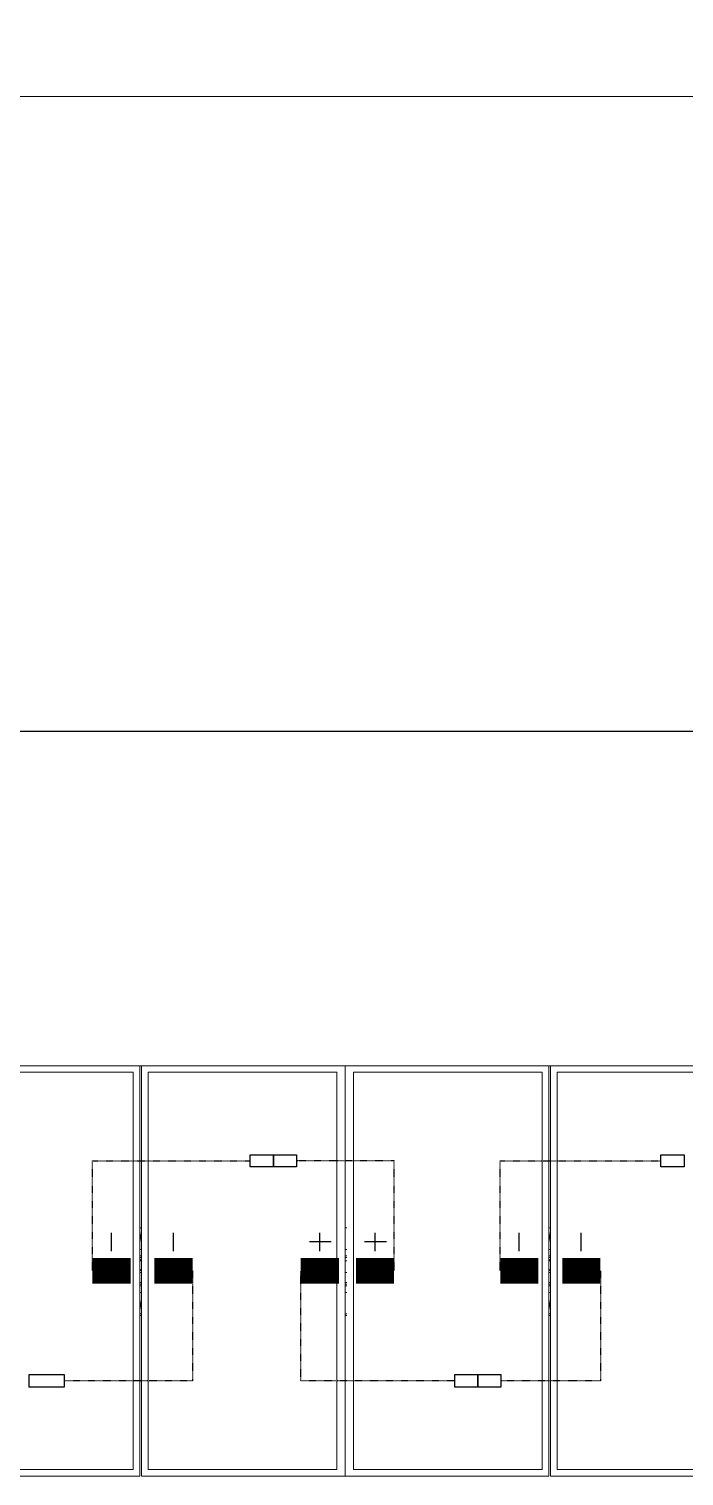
# Model space of a CAD drawing. Header units: feet. Extents: x -13743 to 68376, y -48 to 67763.
# Drawn here: x 2472.6 to 2600.8, y 2423.5 to 2706.7 of the extents above; entities that cross this region are included whole.
import ezdxf

# ---------------------------------------------------------------- set-up
doc = ezdxf.new("R2010")
doc.units = ezdxf.units.FT
doc.header["$MEASUREMENT"] = 0
doc.linetypes.add('HIDDEN', pattern=[0.375, 0.25, -0.125])
for name, color, linetype in [('E-HARN-COMP', 8, 'Continuous'), ('E-TRNK-CABL-NEG', 6, 'HIDDEN'), ('E-TRUNK-CABLE-POS', 6, 'HIDDEN'), ('G-ANNO-TEXT', 1, 'Continuous'), ('Polarity-Text', 7, 'Continuous')]:
    doc.layers.add(name, color=color, linetype=linetype)

# ---------------------------------------------------------------- blocks, each defined once
blk = doc.blocks.new('A$C47dfd34d')
at = {"lineweight": 5}
for points in [[(0.925, 0), (0.925, 0.4133), (2.1616, 0.4133)], [(1.5433, 0.235), (1.5449, 0.2467), (1.5449, 0.2433)], [(1.7499, 0.235), (1.7499, 0.2467), (1.7499, 0.2433)], [(1.9549, 0.235), (1.9566, 0.2467), (1.9566, 0.2433)], [(1.5433, 0.2283), (1.5449, 0.2283)], [(1.5449, 0.2217), (1.5433, 0.2217)], [(1.5433, 0.22), (1.5449, 0.22)], [(1.7499, 0.2283), (1.7516, 0.2283)], [(1.7499, 0.2217), (1.7516, 0.2217)], [(1.7499, 0.22), (1.7516, 0.22)], [(1.9549, 0.2283), (1.9566, 0.2283)], [(1.9566, 0.2217), (1.9549, 0.2217)], [(1.9549, 0.22), (1.9566, 0.22)], [(1.5449, 0.2167), (1.5433, 0.2167), (1.5449, 0.2183)], [(1.5433, 0.2067), (1.5449, 0.2083)], [(1.5449, 0.205), (1.5433, 0.205)], [(1.7499, 0.2183), (1.7499, 0.2167), (1.7516, 0.2167)], [(1.7499, 0.2067), (1.7499, 0.2083)], [(1.7499, 0.205), (1.7516, 0.205)], [(1.9566, 0.2167), (1.9549, 0.2167), (1.9566, 0.2183)], [(1.9549, 0.2067), (1.9566, 0.2083)], [(1.9566, 0.205), (1.9549, 0.205)], [(1.5433, 0.195), (1.5449, 0.195)], [(1.5449, 0.1933), (1.5433, 0.1933)], [(1.5433, 0.1917), (1.5449, 0.1917)], [(1.7499, 0.195), (1.7516, 0.195)], [(1.7499, 0.1933), (1.7516, 0.1933)], [(1.7499, 0.1917), (1.7516, 0.1917)], [(1.9549, 0.195), (1.9566, 0.195)], [(1.9566, 0.1933), (1.9549, 0.1933)], [(1.9549, 0.1917), (1.9566, 0.1917)], [(1.5449, 0.185), (1.5433, 0.185)], [(1.5449, 0.17), (1.5449, 0.1667), (1.5433, 0.1783)], [(1.7499, 0.185), (1.7516, 0.185)], [(1.7499, 0.17), (1.7499, 0.1667), (1.7499, 0.1783)], [(1.9566, 0.185), (1.9549, 0.185)], [(1.9566, 0.17), (1.9566, 0.1667), (1.9549, 0.1783)], [(1.5433, 0.1633), (1.5449, 0.1633)], [(1.5433, 0.1617), (1.5449, 0.1617)], [(1.5449, 0.1667), (1.5449, 0.1667)], [(1.7499, 0.1667), (1.7499, 0.1667)], [(1.7499, 0.1633), (1.7516, 0.1633)], [(1.7499, 0.1617), (1.7516, 0.1617)], [(1.9549, 0.1633), (1.9566, 0.1633)], [(1.9549, 0.1617), (1.9566, 0.1617)], [(1.9566, 0.1667), (1.9566, 0.1667)]]:
    blk.add_lwpolyline(points, dxfattribs=at)
for points in [[(1.3383, 0), (1.5433, 0), (1.5433, 0.4133), (1.3383, 0.4133)], [(1.5449, 0.4133), (1.5449, 0), (1.7499, 0), (1.7499, 0.4133)], [(1.9549, 0.4133), (1.7499, 0.4133), (1.7499, 0), (1.9549, 0)], [(1.9566, 0), (1.9566, 0.4133), (2.1616, 0.4133), (2.1616, 0)], [(1.3449, 0.0067), (1.5366, 0.0067), (1.5366, 0.4067), (1.3449, 0.4067)], [(1.7416, 0.4067), (1.7416, 0.0067), (1.5516, 0.0067), (1.5516, 0.4067)], [(1.7583, 0.0067), (1.9483, 0.0067), (1.9483, 0.4067), (1.7583, 0.4067)], [(1.9633, 0.0067), (1.9633, 0.4067), (2.1549, 0.4067), (2.1549, 0.0067)], [(1.5449, 0.25), (1.5433, 0.25)], [(1.7516, 0.25), (1.7499, 0.25)], [(1.9566, 0.25), (1.9549, 0.25)]]:
    blk.add_lwpolyline(points, close=True, dxfattribs=at)

msp = doc.modelspace()

# ---------------------------------------------------------------- linework, layer by layer
at = {"layer": 'E-HARN-COMP'}
for points in [[(2520.42, 2486.39), (2520.42, 2484.06), (2515.85, 2484.06), (2515.85, 2486.39)], [(2524.98, 2486.39), (2524.98, 2484.06), (2520.42, 2484.06), (2520.42, 2486.39)], [(2600.78, 2486.39), (2600.78, 2484.06), (2596.21, 2484.06), (2596.21, 2486.39)], [(2479.55, 2440.99), (2479.55, 2443.31), (2472.6, 2443.31), (2472.6, 2440.99)], [(2560.42, 2440.99), (2560.42, 2443.31), (2555.86, 2443.31), (2555.86, 2440.99)], [(2564.98, 2440.99), (2564.98, 2443.31), (2560.42, 2443.31), (2560.42, 2440.99)]]:
    msp.add_lwpolyline(points, close=True, dxfattribs=at)
at = {"layer": 'E-HARN-COMP', "const_width": 5}
for points in [[(2485.03, 2463.69), (2492.48, 2463.69)], [(2504.62, 2463.69), (2497.16, 2463.69)], [(2525.78, 2463.69), (2533.24, 2463.69)], [(2544.04, 2463.69), (2536.59, 2463.69)], [(2564.81, 2463.69), (2572.26, 2463.69)], [(2584.4, 2463.69), (2576.94, 2463.69)]]:
    msp.add_lwpolyline(points, dxfattribs=at)
at = {"layer": 'E-TRNK-CABL-NEG', "ltscale": 0.1}
for points in [[(2485.04, 2463.69), (2485.04, 2485.22), (2515.86, 2485.22)], [(2564.81, 2463.69), (2564.81, 2485.22), (2596.22, 2485.22)], [(2504.62, 2463.69), (2504.62, 2442.15), (2479.55, 2442.15)], [(2584.4, 2463.69), (2584.4, 2442.15), (2564.98, 2442.15)]]:
    msp.add_lwpolyline(points, dxfattribs=at)
at = {"layer": 'E-TRUNK-CABLE-POS', "ltscale": 0.1}
for points in [[(2544.04, 2463.69), (2544.04, 2485.22), (2524.99, 2485.22)], [(2555.86, 2442.15), (2525.79, 2442.15), (2525.79, 2463.69)]]:
    msp.add_lwpolyline(points, dxfattribs=at)
at = {"layer": 'G-ANNO-TEXT', "flags": 128}
for points in [[(2217.76, 2679.43, -0.427062), (2233.58, 2693.65), (4104.78, 2693.08, 0.298343), (4123.28, 2706.73, 0.298343), (4141.79, 2693.08), (6027.64, 2693.08, -0.354962), (6038.14, 2679.43)], [(2374.17, 2555.66, -0.298343), (2392.68, 2569.31), (2884.82, 2569.31, 0.298343), (2903.33, 2582.95, 0.298343), (2921.84, 2569.31), (3474.76, 2569.31, -0.298343), (3493.27, 2555.66)]]:
    msp.add_lwpolyline(points, format="xyb", dxfattribs=at)
at = {"layer": 'Polarity-Text'}
for p, q in [((2488.68, 2471.15), (2488.68, 2467.53)), ((2500.81, 2471.15), (2500.81, 2467.53)), ((2529.47, 2471.15), (2529.47, 2467.53)), ((2540.28, 2471.15), (2540.28, 2467.53)), ((2568.46, 2471.15), (2568.46, 2467.53)), ((2580.59, 2471.15), (2580.59, 2467.53)), ((2531.75, 2469.34), (2527.47, 2469.34)), ((2542.55, 2469.34), (2538.28, 2469.34))]:
    msp.add_line(p, q, dxfattribs=at)

# ---------------------------------------------------------------- block references
at = {"xscale": 194.318304, "yscale": 194.318304, "zscale": 194.318304}
msp.add_blockref('A$C47dfd34d', (2194.43, 2423.53), dxfattribs=at)

doc.saveas('drawing.dxf')
